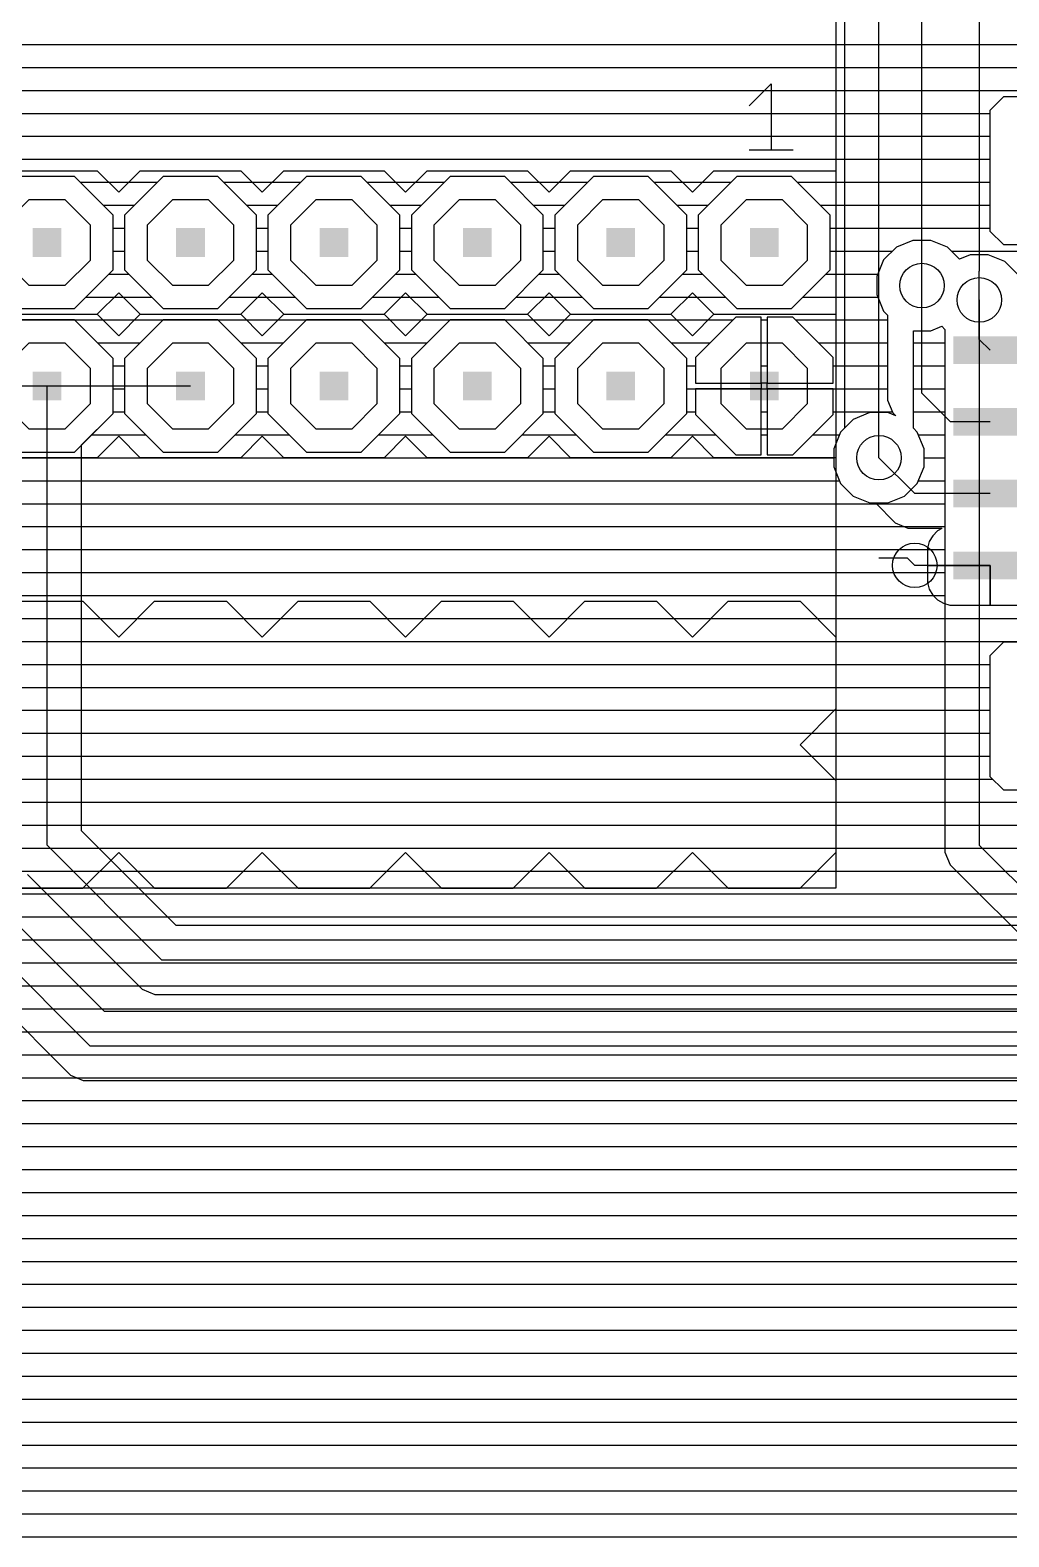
# Model space of a CAD drawing. Extents: x -0.64 to 6, y -0.15 to 7.8.
# Drawn here: x 4.198 to 4.881, y 5.088 to 6.138 of the extents above; entities that cross this region are included whole.
import ezdxf

# ---------------------------------------------------------------- set-up
doc = ezdxf.new("R2010")
doc.units = 0
for name, color, linetype in [('1', 22, 'CONTINUOUS'), ('16', 175, 'CONTINUOUS'), ('17', 82, 'CONTINUOUS'), ('18', 82, 'CONTINUOUS'), ('19', 53, 'CONTINUOUS'), ('21', 253, 'CONTINUOUS'), ('49', 253, 'CONTINUOUS'), ('51', 253, 'CONTINUOUS')]:
    doc.layers.add(name, color=color, linetype=linetype)

# ---------------------------------------------------------------- blocks, each defined once
blk = doc.blocks.new('RECT')
blk.add_solid([(-0.5, -0.5), (0.5, -0.5), (-0.5, 0.5), (0.5, 0.5)])
blk = doc.blocks.new('OCTAGONP')
blk.add_lwpolyline([(-0.5, -0.207107), (-0.5, 0.207107), (-0.207107, 0.5), (0.207107, 0.5), (0.5, 0.207107), (0.5, -0.207107), (0.207107, -0.5), (-0.207107, -0.5)], close=True)
blk = doc.blocks.new('ROUNDV')
blk.add_circle((0, 0), 0.5)

msp = doc.modelspace()

# ---------------------------------------------------------------- linework, layer by layer
at = {"layer": '1'}
for p, q in [((3.284, 6.128), (4.924059, 6.128)), ((3.284, 6.112), (4.908059, 6.112)), ((3.284, 6.096), (4.89351, 6.096)), ((4.876758, 6.091433), (4.867386, 6.08206)), ((4.891618, 6.091433), (4.876758, 6.091433)), ((3.284, 6.08), (4.867386, 6.08)), ((4.867386, 6.08206), (4.867386, 5.997939)), ((3.284, 6.064), (4.867386, 6.064)), ((3.284, 6.048), (4.867386, 6.048)), ((4.229054, 6.036), (4.190946, 6.036)), ((4.256, 6.009054), (4.229054, 6.036)), ((4.233054, 6.032), (4.286946, 6.032)), ((4.290946, 6.036), (4.264, 6.009054)), ((4.329054, 6.036), (4.290946, 6.036)), ((4.356, 6.009054), (4.329054, 6.036)), ((4.333054, 6.032), (4.386946, 6.032)), ((4.390946, 6.036), (4.364, 6.009054)), ((4.429054, 6.036), (4.390946, 6.036)), ((4.456, 6.009054), (4.429054, 6.036)), ((4.433054, 6.032), (4.486946, 6.032)), ((4.490946, 6.036), (4.464, 6.009054)), ((4.529054, 6.036), (4.490946, 6.036)), ((4.556, 6.009054), (4.529054, 6.036)), ((4.533054, 6.032), (4.586946, 6.032)), ((4.590946, 6.036), (4.564, 6.009054)), ((4.629054, 6.036), (4.590946, 6.036)), ((4.656, 6.009054), (4.629054, 6.036)), ((4.633054, 6.032), (4.686946, 6.032)), ((4.690946, 6.036), (4.664, 6.009054)), ((4.729054, 6.036), (4.690946, 6.036)), ((4.756, 6.009054), (4.729054, 6.036)), ((4.733054, 6.032), (4.867386, 6.032)), ((4.249054, 6.016), (4.270946, 6.016)), ((4.256, 5.970946), (4.256, 6.009054)), ((4.264, 6.009054), (4.264, 5.970946)), ((4.349054, 6.016), (4.370946, 6.016)), ((4.356, 5.970946), (4.356, 6.009054)), ((4.364, 6.009054), (4.364, 5.970946)), ((4.449054, 6.016), (4.470946, 6.016)), ((4.456, 5.970946), (4.456, 6.009054)), ((4.464, 6.009054), (4.464, 5.970946)), ((4.549054, 6.016), (4.570946, 6.016)), ((4.556, 5.970946), (4.556, 6.009054)), ((4.564, 6.009054), (4.564, 5.970946)), ((4.649054, 6.016), (4.670946, 6.016)), ((4.656, 5.970946), (4.656, 6.009054)), ((4.664, 6.009054), (4.664, 5.970946)), ((4.749054, 6.016), (4.867386, 6.016)), ((4.756, 5.970946), (4.756, 6.009054)), ((4.256, 6), (4.264, 6)), ((4.356, 6), (4.364, 6)), ((4.456, 6), (4.464, 6)), ((4.556, 6), (4.564, 6)), ((4.656, 6), (4.664, 6)), ((4.756, 6), (4.867386, 6)), ((4.867386, 5.997939), (4.876758, 5.988567)), ((4.802157, 5.986704), (4.793296, 5.977843)), ((4.813734, 5.9915), (4.802157, 5.986704)), ((4.826266, 5.9915), (4.813734, 5.9915)), ((4.837843, 5.986704), (4.826266, 5.9915)), ((4.846178, 5.97837), (4.837843, 5.986704)), ((4.876758, 5.988567), (4.953005, 5.988567)), ((4.256, 5.984), (4.264, 5.984)), ((4.356, 5.984), (4.364, 5.984)), ((4.456, 5.984), (4.464, 5.984)), ((4.556, 5.984), (4.564, 5.984)), ((4.656, 5.984), (4.664, 5.984)), ((4.756, 5.984), (4.799452, 5.984)), ((4.793296, 5.977843), (4.7885, 5.966266)), ((4.840548, 5.984), (5.001118, 5.984)), ((4.853734, 5.9815), (4.846178, 5.97837)), ((4.866266, 5.9815), (4.853734, 5.9815)), ((4.877843, 5.976704), (4.866266, 5.9815)), ((4.886704, 5.967843), (4.877843, 5.976704)), ((4.229054, 5.944), (4.256, 5.970946)), ((4.253054, 5.968), (4.266946, 5.968)), ((4.264, 5.970946), (4.290946, 5.944)), ((4.329054, 5.944), (4.356, 5.970946)), ((4.353054, 5.968), (4.366946, 5.968)), ((4.364, 5.970946), (4.390946, 5.944)), ((4.429054, 5.944), (4.456, 5.970946)), ((4.453054, 5.968), (4.466946, 5.968)), ((4.464, 5.970946), (4.490946, 5.944)), ((4.529054, 5.944), (4.556, 5.970946)), ((4.553054, 5.968), (4.566946, 5.968)), ((4.564, 5.970946), (4.590946, 5.944)), ((4.629054, 5.944), (4.656, 5.970946)), ((4.653054, 5.968), (4.666946, 5.968)), ((4.664, 5.970946), (4.690946, 5.944)), ((4.729054, 5.944), (4.756, 5.970946)), ((4.753054, 5.968), (4.789218, 5.968)), ((4.7885, 5.966266), (4.7885, 5.953734)), ((4.7885, 5.953734), (4.793296, 5.942157)), ((4.82, 5.885), (4.82, 5.96)), ((4.190946, 5.944), (4.229054, 5.944)), ((4.237054, 5.952), (4.282946, 5.952)), ((4.290946, 5.944), (4.329054, 5.944)), ((4.337054, 5.952), (4.382946, 5.952)), ((4.390946, 5.944), (4.429054, 5.944)), ((4.437054, 5.952), (4.482946, 5.952)), ((4.490946, 5.944), (4.529054, 5.944)), ((4.537054, 5.952), (4.582946, 5.952)), ((4.590946, 5.944), (4.629054, 5.944)), ((4.637054, 5.952), (4.682946, 5.952)), ((4.690946, 5.944), (4.729054, 5.944)), ((4.737054, 5.952), (4.789218, 5.952)), ((4.86, 5.9225), (4.86, 5.95)), ((3.284, 5.936), (4.688118, 5.936)), ((4.229054, 5.936), (4.190946, 5.936)), ((4.256, 5.909054), (4.229054, 5.936)), ((4.290946, 5.936), (4.264, 5.909054)), ((4.329054, 5.936), (4.290946, 5.936)), ((4.356, 5.909054), (4.329054, 5.936)), ((4.390946, 5.936), (4.364, 5.909054)), ((4.429054, 5.936), (4.390946, 5.936)), ((4.456, 5.909054), (4.429054, 5.936)), ((4.490946, 5.936), (4.464, 5.909054)), ((4.529054, 5.936), (4.490946, 5.936)), ((4.556, 5.909054), (4.529054, 5.936)), ((4.590946, 5.936), (4.564, 5.909054)), ((4.629054, 5.936), (4.590946, 5.936)), ((4.656, 5.909054), (4.629054, 5.936)), ((4.690118, 5.938), (4.662, 5.909882)), ((4.708, 5.938), (4.690118, 5.938)), ((4.708, 5.892001), (4.708, 5.938)), ((4.708, 5.936), (4.712, 5.936)), ((4.712, 5.938), (4.712, 5.892001)), ((4.729882, 5.938), (4.712, 5.938)), ((4.758, 5.909882), (4.729882, 5.938)), ((4.731882, 5.936), (4.796, 5.936)), ((4.793296, 5.942157), (4.796, 5.939452)), ((4.796, 5.939452), (4.796, 5.880226)), ((4.8675, 5.915), (4.86, 5.9225)), ((4.245054, 5.92), (4.274946, 5.92)), ((4.345054, 5.92), (4.374946, 5.92)), ((4.445054, 5.92), (4.474946, 5.92)), ((4.545054, 5.92), (4.574946, 5.92)), ((4.645054, 5.92), (4.672118, 5.92)), ((4.708, 5.92), (4.712, 5.92)), ((4.747882, 5.92), (4.796, 5.92)), ((4.256, 5.870946), (4.256, 5.909054)), ((4.256, 5.904), (4.264, 5.904)), ((4.264, 5.909054), (4.264, 5.870946)), ((4.356, 5.870946), (4.356, 5.909054)), ((4.356, 5.904), (4.364, 5.904)), ((4.364, 5.909054), (4.364, 5.870946)), ((4.456, 5.870946), (4.456, 5.909054)), ((4.456, 5.904), (4.464, 5.904)), ((4.464, 5.909054), (4.464, 5.870946)), ((4.556, 5.870946), (4.556, 5.909054)), ((4.556, 5.904), (4.564, 5.904)), ((4.564, 5.909054), (4.564, 5.870946)), ((4.656, 5.870946), (4.656, 5.909054)), ((4.656, 5.904), (4.662, 5.904)), ((4.662, 5.909882), (4.662, 5.892)), ((4.708, 5.904), (4.712, 5.904)), ((4.758, 5.892), (4.758, 5.909882)), ((4.758, 5.904), (4.796, 5.904)), ((4.662, 5.892), (4.707999, 5.892)), ((4.707999, 5.892), (4.707999, 5.888)), ((4.712, 5.892001), (4.708, 5.892001)), ((4.712001, 5.888), (4.712001, 5.892)), ((4.712001, 5.892), (4.758, 5.892)), ((4.21, 5.57), (4.21, 5.89)), ((4.256, 5.888), (4.264, 5.888)), ((4.356, 5.888), (4.364, 5.888)), ((4.456, 5.888), (4.464, 5.888)), ((4.556, 5.888), (4.564, 5.888)), ((4.656, 5.888), (4.707999, 5.888)), ((4.707999, 5.888), (4.662, 5.888)), ((4.662, 5.888), (4.662, 5.870118)), ((4.708, 5.842), (4.708, 5.887999)), ((4.708, 5.887999), (4.712, 5.887999)), ((4.712, 5.887999), (4.712, 5.842)), ((4.758, 5.888), (4.712001, 5.888)), ((4.712001, 5.888), (4.796, 5.888)), ((4.758, 5.870118), (4.758, 5.888)), ((4.796, 5.880226), (4.799654, 5.871405)), ((4.84, 5.865), (4.82, 5.885)), ((4.234, 5.848946), (4.256, 5.870946)), ((4.256, 5.872), (4.264, 5.872)), ((4.264, 5.870946), (4.290946, 5.844)), ((4.329054, 5.844), (4.356, 5.870946)), ((4.356, 5.872), (4.364, 5.872)), ((4.364, 5.870946), (4.390946, 5.844)), ((4.429054, 5.844), (4.456, 5.870946)), ((4.456, 5.872), (4.464, 5.872)), ((4.464, 5.870946), (4.490946, 5.844)), ((4.529054, 5.844), (4.556, 5.870946)), ((4.556, 5.872), (4.564, 5.872)), ((4.564, 5.870946), (4.590946, 5.844)), ((4.629054, 5.844), (4.656, 5.870946)), ((4.656, 5.872), (4.662, 5.872)), ((4.662, 5.870118), (4.690118, 5.842)), ((4.708, 5.872), (4.712, 5.872)), ((4.729882, 5.842), (4.758, 5.870118)), ((4.758, 5.872), (4.799407, 5.872)), ((4.783734, 5.8715), (4.772157, 5.866704)), ((4.796266, 5.8715), (4.783734, 5.8715)), ((4.801888, 5.869171), (4.796266, 5.8715)), ((4.799654, 5.871405), (4.801888, 5.869171)), ((4.772157, 5.866704), (4.763296, 5.857843)), ((4.8675, 5.865), (4.84, 5.865)), ((4.234, 5.579941), (4.234, 5.848946)), ((4.241054, 5.856), (4.278946, 5.856)), ((4.341054, 5.856), (4.378946, 5.856)), ((4.441054, 5.856), (4.478946, 5.856)), ((4.541054, 5.856), (4.578946, 5.856)), ((4.641054, 5.856), (4.676118, 5.856)), ((4.708, 5.856), (4.712, 5.856)), ((4.743882, 5.856), (4.762532, 5.856)), ((4.763296, 5.857843), (4.7585, 5.846266)), ((4.234, 5.84), (4.7585, 5.84)), ((4.290946, 5.844), (4.329054, 5.844)), ((4.390946, 5.844), (4.429054, 5.844)), ((4.490946, 5.844), (4.529054, 5.844)), ((4.590946, 5.844), (4.629054, 5.844)), ((4.690118, 5.842), (4.708, 5.842)), ((4.712, 5.842), (4.729882, 5.842)), ((4.7585, 5.846266), (4.7585, 5.833734)), ((4.815, 5.815), (4.79, 5.84)), ((4.7585, 5.833734), (4.763296, 5.822157)), ((4.234, 5.824), (4.762532, 5.824)), ((4.763296, 5.822157), (4.772157, 5.813296)), ((4.234, 5.808), (4.788059, 5.808)), ((4.772157, 5.813296), (4.783734, 5.8085)), ((4.783734, 5.8085), (4.787559, 5.8085)), ((4.787559, 5.8085), (4.801405, 5.794654)), ((4.8675, 5.815), (4.815, 5.815)), ((4.234, 5.792), (4.807812, 5.792)), ((4.801405, 5.794654), (4.810226, 5.791)), ((4.810226, 5.791), (4.833636, 5.791)), ((4.827506, 5.785698), (4.825136, 5.781593)), ((4.830857, 5.789049), (4.827506, 5.785698)), ((4.833856, 5.790781), (4.830857, 5.789049)), ((4.833636, 5.791), (4.833856, 5.790781)), ((4.234, 5.776), (4.823909, 5.776)), ((4.825136, 5.781593), (4.823909, 5.777015)), ((4.823909, 5.777015), (4.823909, 5.765)), ((4.8675, 5.765), (4.815, 5.765)), ((4.823909, 5.765), (4.867499, 5.765)), ((4.867499, 5.764999), (4.823909, 5.764999)), ((4.823909, 5.764999), (4.823909, 5.752984)), ((4.867499, 5.765), (4.867499, 5.764999)), ((4.867499, 5.737354), (4.867499, 5.764999)), ((4.867499, 5.764999), (4.8675, 5.764999)), ((4.8675, 5.764999), (4.8675, 5.737354)), ((4.234, 5.76), (4.823909, 5.76)), ((4.867499, 5.76), (4.8675, 5.76)), ((4.234, 5.744), (4.827808, 5.744)), ((4.823909, 5.752984), (4.825136, 5.748406)), ((4.825136, 5.748406), (4.827506, 5.744302)), ((4.827506, 5.744302), (4.830857, 5.740951)), ((4.867499, 5.744), (4.8675, 5.744)), ((4.830857, 5.740951), (4.834962, 5.738581)), ((4.834962, 5.738581), (4.83954, 5.737354)), ((4.83954, 5.737354), (4.867499, 5.737354)), ((4.8675, 5.737354), (4.890882, 5.737354)), ((4.234, 5.728), (4.890882, 5.728)), ((4.234, 5.712), (4.890882, 5.712)), ((4.876758, 5.711433), (4.867386, 5.70206)), ((4.867386, 5.70206), (4.867386, 5.617939)), ((4.890882, 5.711433), (4.876758, 5.711433)), ((4.234, 5.696), (4.867386, 5.696)), ((4.234, 5.68), (4.867386, 5.68)), ((4.234, 5.664), (4.867386, 5.664)), ((4.234, 5.648), (4.867386, 5.648)), ((4.234, 5.632), (4.867386, 5.632)), ((4.867386, 5.617939), (4.876758, 5.608567)), ((4.234, 5.616), (4.869325, 5.616)), ((4.876758, 5.608567), (4.953005, 5.608567)), ((4.234, 5.6), (5.489008, 5.6)), ((4.234, 5.584), (5.491033, 5.584)), ((4.299941, 5.514), (4.234, 5.579941)), ((4.249941, 5.454), (4.134, 5.569941)), ((4.29, 5.49), (4.21, 5.57)), ((4.245941, 5.568), (5.497661, 5.568)), ((4.24, 5.43), (4.11, 5.56)), ((4.196405, 5.549654), (4.276405, 5.469654)), ((4.261941, 5.552), (5.50846, 5.552)), ((4.096405, 5.539654), (4.226405, 5.409654)), ((4.167941, 5.536), (4.210059, 5.536)), ((4.277941, 5.536), (5.524938, 5.536)), ((4.183941, 5.52), (4.226059, 5.52)), ((4.293941, 5.52), (5.732, 5.52)), ((5.664774, 5.514), (4.299941, 5.514)), ((4.199941, 5.504), (4.242059, 5.504)), ((4.215941, 5.488), (4.258059, 5.488)), ((5.66, 5.49), (4.29, 5.49)), ((4.231941, 5.472), (4.274059, 5.472)), ((4.276405, 5.469654), (4.285226, 5.466)), ((4.285226, 5.466), (5.0485, 5.466)), ((4.247941, 5.456), (5.031452, 5.456)), ((5.029452, 5.454), (4.249941, 5.454)), ((5.05, 5.43), (4.24, 5.43)), ((3.354, 5.424), (4.212059, 5.424)), ((3.354, 5.408), (4.230398, 5.408)), ((4.226405, 5.409654), (4.235226, 5.406)), ((4.235226, 5.406), (5.029452, 5.406)), ((3.354, 5.392), (5.661, 5.392)), ((3.354, 5.376), (5.661, 5.376)), ((3.354, 5.36), (5.661, 5.36)), ((3.354, 5.344), (5.661, 5.344)), ((3.354, 5.328), (5.661, 5.328)), ((3.354, 5.312), (5.661, 5.312)), ((3.3615, 5.296), (5.661, 5.296)), ((3.359953, 5.28), (5.661, 5.28)), ((3.348548, 5.264), (5.661, 5.264)), ((3.18348, 5.248), (5.661, 5.248)), ((3.159984, 5.232), (5.661, 5.232)), ((3.159984, 5.216), (5.661, 5.216)), ((3.159984, 5.2), (5.661, 5.2)), ((3.1796, 5.184), (5.661, 5.184)), ((3.18348, 5.168), (5.661, 5.168)), ((3.18348, 5.152), (5.661, 5.152)), ((3.18348, 5.136), (5.661, 5.136)), ((3.18348, 5.12), (5.661, 5.12)), ((3.18348, 5.104), (5.661, 5.104)), ((3.1756, 5.088), (5.661, 5.088))]:
    msp.add_line(p, q, dxfattribs=at)
at = {"layer": '16'}
for p, q in [((4.86, 6.63), (4.86, 5.97)), ((4.82, 5.96), (4.82, 6.36)), ((4.79, 5.84), (4.79, 6.35)), ((4.766, 6.340059), (4.766, 5.860548)), ((0.104, 6.128), (4.766, 6.128)), ((0.104, 6.112), (4.766, 6.112)), ((0.104, 6.096), (4.766, 6.096)), ((0.104, 6.08), (4.766, 6.08)), ((0.104, 6.064), (4.766, 6.064)), ((0.104, 6.048), (4.766, 6.048)), ((4.229054, 6.036), (4.190946, 6.036)), ((4.256, 6.009054), (4.229054, 6.036)), ((4.233054, 6.032), (4.286946, 6.032)), ((4.290946, 6.036), (4.264, 6.009054)), ((4.329054, 6.036), (4.290946, 6.036)), ((4.356, 6.009054), (4.329054, 6.036)), ((4.333054, 6.032), (4.386946, 6.032)), ((4.390946, 6.036), (4.364, 6.009054)), ((4.429054, 6.036), (4.390946, 6.036)), ((4.456, 6.009054), (4.429054, 6.036)), ((4.433054, 6.032), (4.486946, 6.032)), ((4.490946, 6.036), (4.464, 6.009054)), ((4.529054, 6.036), (4.490946, 6.036)), ((4.556, 6.009054), (4.529054, 6.036)), ((4.533054, 6.032), (4.586946, 6.032)), ((4.590946, 6.036), (4.564, 6.009054)), ((4.629054, 6.036), (4.590946, 6.036)), ((4.656, 6.009054), (4.629054, 6.036)), ((4.633054, 6.032), (4.686946, 6.032)), ((4.690946, 6.036), (4.664, 6.009054)), ((4.729054, 6.036), (4.690946, 6.036)), ((4.756, 6.009054), (4.729054, 6.036)), ((4.733054, 6.032), (4.766, 6.032)), ((4.249054, 6.016), (4.270946, 6.016)), ((4.256, 5.970946), (4.256, 6.009054)), ((4.264, 6.009054), (4.264, 5.970946)), ((4.349054, 6.016), (4.370946, 6.016)), ((4.356, 5.970946), (4.356, 6.009054)), ((4.364, 6.009054), (4.364, 5.970946)), ((4.449054, 6.016), (4.470946, 6.016)), ((4.456, 5.970946), (4.456, 6.009054)), ((4.464, 6.009054), (4.464, 5.970946)), ((4.549054, 6.016), (4.570946, 6.016)), ((4.556, 5.970946), (4.556, 6.009054)), ((4.564, 6.009054), (4.564, 5.970946)), ((4.649054, 6.016), (4.670946, 6.016)), ((4.656, 5.970946), (4.656, 6.009054)), ((4.664, 6.009054), (4.664, 5.970946)), ((4.749054, 6.016), (4.766, 6.016)), ((4.756, 5.970946), (4.756, 6.009054)), ((4.256, 6), (4.264, 6)), ((4.356, 6), (4.364, 6)), ((4.456, 6), (4.464, 6)), ((4.556, 6), (4.564, 6)), ((4.656, 6), (4.664, 6)), ((4.756, 6), (4.766, 6)), ((4.256, 5.984), (4.264, 5.984)), ((4.356, 5.984), (4.364, 5.984)), ((4.456, 5.984), (4.464, 5.984)), ((4.556, 5.984), (4.564, 5.984)), ((4.656, 5.984), (4.664, 5.984)), ((4.756, 5.984), (4.766, 5.984)), ((4.229054, 5.944), (4.256, 5.970946)), ((4.253054, 5.968), (4.266946, 5.968)), ((4.264, 5.970946), (4.290946, 5.944)), ((4.329054, 5.944), (4.356, 5.970946)), ((4.353054, 5.968), (4.366946, 5.968)), ((4.364, 5.970946), (4.390946, 5.944)), ((4.429054, 5.944), (4.456, 5.970946)), ((4.453054, 5.968), (4.466946, 5.968)), ((4.464, 5.970946), (4.490946, 5.944)), ((4.529054, 5.944), (4.556, 5.970946)), ((4.553054, 5.968), (4.566946, 5.968)), ((4.564, 5.970946), (4.590946, 5.944)), ((4.629054, 5.944), (4.656, 5.970946)), ((4.653054, 5.968), (4.666946, 5.968)), ((4.664, 5.970946), (4.690946, 5.944)), ((4.729054, 5.944), (4.756, 5.970946)), ((4.753054, 5.968), (4.766, 5.968)), ((4.86, 5.95), (4.86, 5.97)), ((4.190946, 5.944), (4.229054, 5.944)), ((4.237054, 5.952), (4.282946, 5.952)), ((4.290946, 5.944), (4.329054, 5.944)), ((4.337054, 5.952), (4.382946, 5.952)), ((4.390946, 5.944), (4.429054, 5.944)), ((4.437054, 5.952), (4.482946, 5.952)), ((4.490946, 5.944), (4.529054, 5.944)), ((4.537054, 5.952), (4.582946, 5.952)), ((4.590946, 5.944), (4.629054, 5.944)), ((4.637054, 5.952), (4.682946, 5.952)), ((4.690946, 5.944), (4.729054, 5.944)), ((4.737054, 5.952), (4.766, 5.952)), ((4.86, 5.95), (4.86, 5.57)), ((2.231882, 5.936), (4.688118, 5.936)), ((4.229054, 5.936), (4.190946, 5.936)), ((4.256, 5.909054), (4.229054, 5.936)), ((4.290946, 5.936), (4.264, 5.909054)), ((4.329054, 5.936), (4.290946, 5.936)), ((4.356, 5.909054), (4.329054, 5.936)), ((4.390946, 5.936), (4.364, 5.909054)), ((4.429054, 5.936), (4.390946, 5.936)), ((4.456, 5.909054), (4.429054, 5.936)), ((4.490946, 5.936), (4.464, 5.909054)), ((4.529054, 5.936), (4.490946, 5.936)), ((4.556, 5.909054), (4.529054, 5.936)), ((4.590946, 5.936), (4.564, 5.909054)), ((4.629054, 5.936), (4.590946, 5.936)), ((4.656, 5.909054), (4.629054, 5.936)), ((4.690118, 5.938), (4.662, 5.909882)), ((4.708, 5.938), (4.690118, 5.938)), ((4.708, 5.892001), (4.708, 5.938)), ((4.708, 5.936), (4.712, 5.936)), ((4.712, 5.938), (4.712, 5.892001)), ((4.729882, 5.938), (4.712, 5.938)), ((4.758, 5.909882), (4.729882, 5.938)), ((4.731882, 5.936), (4.766, 5.936)), ((4.814, 5.860548), (4.814, 5.9285)), ((4.814, 5.9285), (4.826266, 5.9285)), ((4.826266, 5.9285), (4.833822, 5.93163)), ((4.833822, 5.93163), (4.836, 5.929452)), ((4.836, 5.929452), (4.836, 5.565226)), ((4.245054, 5.92), (4.274946, 5.92)), ((4.345054, 5.92), (4.374946, 5.92)), ((4.445054, 5.92), (4.474946, 5.92)), ((4.545054, 5.92), (4.574946, 5.92)), ((4.645054, 5.92), (4.672118, 5.92)), ((4.708, 5.92), (4.712, 5.92)), ((4.747882, 5.92), (4.766, 5.92)), ((4.814, 5.92), (4.836, 5.92)), ((4.256, 5.870946), (4.256, 5.909054)), ((4.256, 5.904), (4.264, 5.904)), ((4.264, 5.909054), (4.264, 5.870946)), ((4.356, 5.870946), (4.356, 5.909054)), ((4.356, 5.904), (4.364, 5.904)), ((4.364, 5.909054), (4.364, 5.870946)), ((4.456, 5.870946), (4.456, 5.909054)), ((4.456, 5.904), (4.464, 5.904)), ((4.464, 5.909054), (4.464, 5.870946)), ((4.556, 5.870946), (4.556, 5.909054)), ((4.556, 5.904), (4.564, 5.904)), ((4.564, 5.909054), (4.564, 5.870946)), ((4.656, 5.870946), (4.656, 5.909054)), ((4.656, 5.904), (4.662, 5.904)), ((4.662, 5.909882), (4.662, 5.892)), ((4.708, 5.904), (4.712, 5.904)), ((4.758, 5.892), (4.758, 5.909882)), ((4.758, 5.904), (4.766, 5.904)), ((4.814, 5.904), (4.836, 5.904)), ((4.662, 5.892), (4.707999, 5.892)), ((4.707999, 5.892), (4.707999, 5.888)), ((4.712, 5.892001), (4.708, 5.892001)), ((4.712001, 5.888), (4.712001, 5.892)), ((4.712001, 5.892), (4.758, 5.892)), ((4.256, 5.888), (4.264, 5.888)), ((4.356, 5.888), (4.364, 5.888)), ((4.456, 5.888), (4.464, 5.888)), ((4.556, 5.888), (4.564, 5.888)), ((4.656, 5.888), (4.707999, 5.888)), ((4.707999, 5.888), (4.662, 5.888)), ((4.662, 5.888), (4.662, 5.870118)), ((4.708, 5.842), (4.708, 5.887999)), ((4.708, 5.887999), (4.712, 5.887999)), ((4.712, 5.887999), (4.712, 5.842)), ((4.758, 5.888), (4.712001, 5.888)), ((4.712001, 5.888), (4.766, 5.888)), ((4.758, 5.870118), (4.758, 5.888)), ((4.814, 5.888), (4.836, 5.888)), ((4.229054, 5.844), (4.256, 5.870946)), ((4.256, 5.872), (4.264, 5.872)), ((4.264, 5.870946), (4.290946, 5.844)), ((4.329054, 5.844), (4.356, 5.870946)), ((4.356, 5.872), (4.364, 5.872)), ((4.364, 5.870946), (4.390946, 5.844)), ((4.429054, 5.844), (4.456, 5.870946)), ((4.456, 5.872), (4.464, 5.872)), ((4.464, 5.870946), (4.490946, 5.844)), ((4.529054, 5.844), (4.556, 5.870946)), ((4.556, 5.872), (4.564, 5.872)), ((4.564, 5.870946), (4.590946, 5.844)), ((4.629054, 5.844), (4.656, 5.870946)), ((4.656, 5.872), (4.662, 5.872)), ((4.662, 5.870118), (4.690118, 5.842)), ((4.708, 5.872), (4.712, 5.872)), ((4.729882, 5.842), (4.758, 5.870118)), ((4.758, 5.872), (4.766, 5.872)), ((4.814, 5.872), (4.836, 5.872)), ((4.766, 5.860548), (4.763296, 5.857843)), ((4.816704, 5.857843), (4.814, 5.860548)), ((4.241054, 5.856), (4.278946, 5.856)), ((4.341054, 5.856), (4.378946, 5.856)), ((4.441054, 5.856), (4.478946, 5.856)), ((4.541054, 5.856), (4.578946, 5.856)), ((4.641054, 5.856), (4.676118, 5.856)), ((4.708, 5.856), (4.712, 5.856)), ((4.743882, 5.856), (4.762532, 5.856)), ((4.763296, 5.857843), (4.7585, 5.846266)), ((4.8215, 5.846266), (4.816704, 5.857843)), ((4.817468, 5.856), (4.836, 5.856)), ((0.104, 5.84), (4.7585, 5.84)), ((4.190946, 5.844), (4.229054, 5.844)), ((4.290946, 5.844), (4.329054, 5.844)), ((4.390946, 5.844), (4.429054, 5.844)), ((4.490946, 5.844), (4.529054, 5.844)), ((4.590946, 5.844), (4.629054, 5.844)), ((4.690118, 5.842), (4.708, 5.842)), ((4.712, 5.842), (4.729882, 5.842)), ((4.7585, 5.846266), (4.7585, 5.833734)), ((4.8215, 5.833734), (4.8215, 5.846266)), ((4.8215, 5.84), (4.836, 5.84)), ((4.7585, 5.833734), (4.763296, 5.822157)), ((4.816704, 5.822157), (4.8215, 5.833734)), ((0.104, 5.824), (4.762532, 5.824)), ((4.763296, 5.822157), (4.772157, 5.813296)), ((4.807843, 5.813296), (4.816704, 5.822157)), ((4.817468, 5.824), (4.836, 5.824)), ((0.104, 5.808), (4.836, 5.808)), ((4.772157, 5.813296), (4.783734, 5.8085)), ((4.783734, 5.8085), (4.796266, 5.8085)), ((4.796266, 5.8085), (4.807843, 5.813296)), ((0.104, 5.792), (4.836, 5.792)), ((0.104, 5.776), (4.836, 5.776)), ((4.81, 5.77), (4.79, 5.77)), ((4.815, 5.765), (4.81, 5.77)), ((0.104, 5.76), (4.836, 5.76)), ((0.104, 5.744), (4.836, 5.744)), ((0.104, 5.728), (4.836, 5.728)), ((0.104, 5.712), (4.836, 5.712)), ((0.104, 5.696), (4.836, 5.696)), ((0.104, 5.68), (4.836, 5.68)), ((0.104, 5.664), (4.836, 5.664)), ((0.104, 5.648), (4.836, 5.648)), ((0.104, 5.632), (4.836, 5.632)), ((0.104, 5.616), (4.836, 5.616)), ((0.104, 5.6), (4.836, 5.6)), ((0.109941, 5.584), (4.836, 5.584)), ((0.125941, 5.568), (4.836, 5.568)), ((4.836, 5.565226), (4.839654, 5.556405)), ((4.86, 5.57), (4.97, 5.46)), ((4.839654, 5.556405), (4.949654, 5.446405)), ((0.141941, 5.552), (4.844059, 5.552)), ((0.157941, 5.536), (4.860059, 5.536)), ((0.173941, 5.52), (4.876059, 5.52)), ((0.189941, 5.504), (4.892059, 5.504)), ((0.205941, 5.488), (4.908059, 5.488)), ((0.221941, 5.472), (4.924059, 5.472)), ((0.237941, 5.456), (4.940059, 5.456)), ((0.580115, 5.44), (4.956059, 5.44)), ((1.733978, 5.424), (5.0185, 5.424)), ((1.757054, 5.408), (5.027452, 5.408)), ((1.764819, 5.392), (5.634059, 5.392)), ((1.766, 5.376), (5.650059, 5.376)), ((1.761506, 5.36), (5.656, 5.36)), ((1.749054, 5.344), (5.656, 5.344)), ((0.630738, 5.328), (5.656, 5.328)), ((3.352548, 5.312), (5.656, 5.312)), ((3.3615, 5.296), (5.656, 5.296)), ((3.359953, 5.28), (5.656, 5.28)), ((3.354, 5.264), (5.656, 5.264)), ((3.354, 5.248), (5.656, 5.248)), ((3.354, 5.232), (5.656, 5.232)), ((3.354, 5.216), (5.656, 5.216)), ((3.354, 5.2), (5.656, 5.2)), ((3.354, 5.184), (5.656, 5.184)), ((3.354, 5.168), (5.656, 5.168)), ((3.354, 5.152), (5.656, 5.152)), ((3.354, 5.136), (5.656, 5.136)), ((3.354, 5.12), (5.656, 5.12)), ((3.354, 5.104), (5.656, 5.104)), ((3.354, 5.088), (5.656, 5.088))]:
    msp.add_line(p, q, dxfattribs=at)
at = {"layer": '19'}
msp.add_line((4.31, 5.89), (1.81, 5.89), dxfattribs=at)
at = {"layer": '21'}
for p, q in [((4.6995, 6.085193), (4.714846, 6.100539)), ((4.714846, 6.100539), (4.714846, 6.0545)), ((4.6995, 6.0545), (4.730193, 6.0545)), ((3.35, 5.44), (5.65, 5.44))]:
    msp.add_line(p, q, dxfattribs=at)
at = {"layer": '49'}
for p, q in [((4.76, 7.54), (4.76, 5.54)), ((4.185, 5.74), (4.235, 5.74)), ((4.235, 5.74), (4.26, 5.715)), ((4.26, 5.715), (4.285, 5.74)), ((4.285, 5.74), (4.335, 5.74)), ((4.335, 5.74), (4.36, 5.715)), ((4.36, 5.715), (4.385, 5.74)), ((4.385, 5.74), (4.435, 5.74)), ((4.435, 5.74), (4.46, 5.715)), ((4.46, 5.715), (4.485, 5.74)), ((4.485, 5.74), (4.535, 5.74)), ((4.535, 5.74), (4.56, 5.715)), ((4.56, 5.715), (4.585, 5.74)), ((4.585, 5.74), (4.635, 5.74)), ((4.635, 5.74), (4.66, 5.715)), ((4.66, 5.715), (4.685, 5.74)), ((4.685, 5.74), (4.735, 5.74)), ((4.735, 5.74), (4.76, 5.715)), ((4.76, 5.715), (4.76, 5.665)), ((4.76, 5.665), (4.735, 5.64)), ((4.735, 5.64), (4.76, 5.615)), ((4.76, 5.615), (4.76, 5.565)), ((4.26, 5.565), (4.235, 5.54)), ((4.285, 5.54), (4.26, 5.565)), ((4.36, 5.565), (4.335, 5.54)), ((4.385, 5.54), (4.36, 5.565)), ((4.46, 5.565), (4.435, 5.54)), ((4.485, 5.54), (4.46, 5.565)), ((4.56, 5.565), (4.535, 5.54)), ((4.585, 5.54), (4.56, 5.565)), ((4.66, 5.565), (4.635, 5.54)), ((4.685, 5.54), (4.66, 5.565)), ((4.76, 5.565), (4.735, 5.54)), ((4.76, 5.54), (-0.14, 5.54)), ((4.185, 5.54), (4.235, 5.54)), ((4.285, 5.54), (4.335, 5.54)), ((4.385, 5.54), (4.435, 5.54)), ((4.485, 5.54), (4.535, 5.54)), ((4.585, 5.54), (4.635, 5.54)), ((4.685, 5.54), (4.735, 5.54))]:
    msp.add_line(p, q, dxfattribs=at)
at = {"layer": '51'}
for p, q in [((4.175, 6.04), (4.245, 6.04)), ((4.245, 6.04), (4.26, 6.025)), ((4.26, 6.025), (4.275, 6.04)), ((4.275, 6.04), (4.345, 6.04)), ((4.345, 6.04), (4.36, 6.025)), ((4.36, 6.025), (4.375, 6.04)), ((4.375, 6.04), (4.445, 6.04)), ((4.445, 6.04), (4.46, 6.025)), ((4.46, 6.025), (4.475, 6.04)), ((4.475, 6.04), (4.545, 6.04)), ((4.545, 6.04), (4.56, 6.025)), ((4.56, 6.025), (4.575, 6.04)), ((4.575, 6.04), (4.645, 6.04)), ((4.645, 6.04), (4.66, 6.025)), ((4.66, 6.025), (4.675, 6.04)), ((4.675, 6.04), (4.76, 6.04)), ((4.76, 6.04), (4.76, 5.94)), ((4.245, 5.94), (4.26, 5.955)), ((4.26, 5.955), (4.275, 5.94)), ((4.345, 5.94), (4.36, 5.955)), ((4.36, 5.955), (4.375, 5.94)), ((4.445, 5.94), (4.46, 5.955)), ((4.46, 5.955), (4.475, 5.94)), ((4.545, 5.94), (4.56, 5.955)), ((4.56, 5.955), (4.575, 5.94)), ((4.645, 5.94), (4.66, 5.955)), ((4.66, 5.955), (4.675, 5.94)), ((4.175, 5.94), (4.245, 5.94)), ((4.245, 5.94), (4.26, 5.925)), ((4.26, 5.925), (4.275, 5.94)), ((4.275, 5.94), (4.345, 5.94)), ((4.345, 5.94), (4.36, 5.925)), ((4.36, 5.925), (4.375, 5.94)), ((4.375, 5.94), (4.445, 5.94)), ((4.445, 5.94), (4.46, 5.925)), ((4.46, 5.925), (4.475, 5.94)), ((4.475, 5.94), (4.545, 5.94)), ((4.545, 5.94), (4.56, 5.925)), ((4.56, 5.925), (4.575, 5.94)), ((4.575, 5.94), (4.645, 5.94)), ((4.645, 5.94), (4.66, 5.925)), ((4.66, 5.925), (4.675, 5.94)), ((4.675, 5.94), (4.76, 5.94)), ((4.76, 5.94), (4.76, 5.84)), ((4.26, 5.855), (4.245, 5.84)), ((4.275, 5.84), (4.26, 5.855)), ((4.36, 5.855), (4.345, 5.84)), ((4.375, 5.84), (4.36, 5.855)), ((4.46, 5.855), (4.445, 5.84)), ((4.475, 5.84), (4.46, 5.855)), ((4.56, 5.855), (4.545, 5.84)), ((4.575, 5.84), (4.56, 5.855)), ((4.66, 5.855), (4.645, 5.84)), ((4.675, 5.84), (4.66, 5.855)), ((4.245, 5.84), (4.175, 5.84)), ((4.345, 5.84), (4.275, 5.84)), ((4.445, 5.84), (4.375, 5.84)), ((4.545, 5.84), (4.475, 5.84)), ((4.645, 5.84), (4.575, 5.84)), ((4.76, 5.84), (4.675, 5.84))]:
    msp.add_line(p, q, dxfattribs=at)

# ---------------------------------------------------------------- block references
at = {"layer": '1', "xscale": 0.051181, "yscale": 0.019291}
for p in [(4.8675, 5.915), (4.8675, 5.865), (4.8675, 5.815), (4.8675, 5.765)]:
    msp.add_blockref('RECT', p, dxfattribs=at)
at = {"layer": '17', "xscale": 0.06, "yscale": 0.06}
for p in [(4.21, 5.99), (4.21, 5.99), (4.31, 5.99), (4.31, 5.99), (4.41, 5.99), (4.41, 5.99), (4.51, 5.99), (4.51, 5.99), (4.61, 5.99), (4.61, 5.99), (4.71, 5.99), (4.71, 5.99), (4.21, 5.89), (4.21, 5.89), (4.31, 5.89), (4.31, 5.89), (4.41, 5.89), (4.41, 5.89), (4.51, 5.89), (4.51, 5.89), (4.61, 5.89), (4.61, 5.89), (4.71, 5.89), (4.71, 5.89)]:
    msp.add_blockref('OCTAGONP', p, dxfattribs=at)
at = {"layer": '18', "xscale": 0.031, "yscale": 0.031}
for p in [(4.82, 5.96), (4.82, 5.96), (4.86, 5.95), (4.86, 5.95), (4.79, 5.84), (4.79, 5.84), (4.815, 5.765), (4.815, 5.765)]:
    msp.add_blockref('ROUNDV', p, dxfattribs=at)
at = {"layer": '51', "xscale": 0.02, "yscale": 0.02}
for p in [(4.21, 5.99), (4.31, 5.99), (4.41, 5.99), (4.51, 5.99), (4.61, 5.99), (4.71, 5.99), (4.21, 5.89), (4.31, 5.89), (4.41, 5.89), (4.51, 5.89), (4.61, 5.89), (4.71, 5.89)]:
    msp.add_blockref('RECT', p, dxfattribs=at)

doc.saveas('drawing.dxf')
